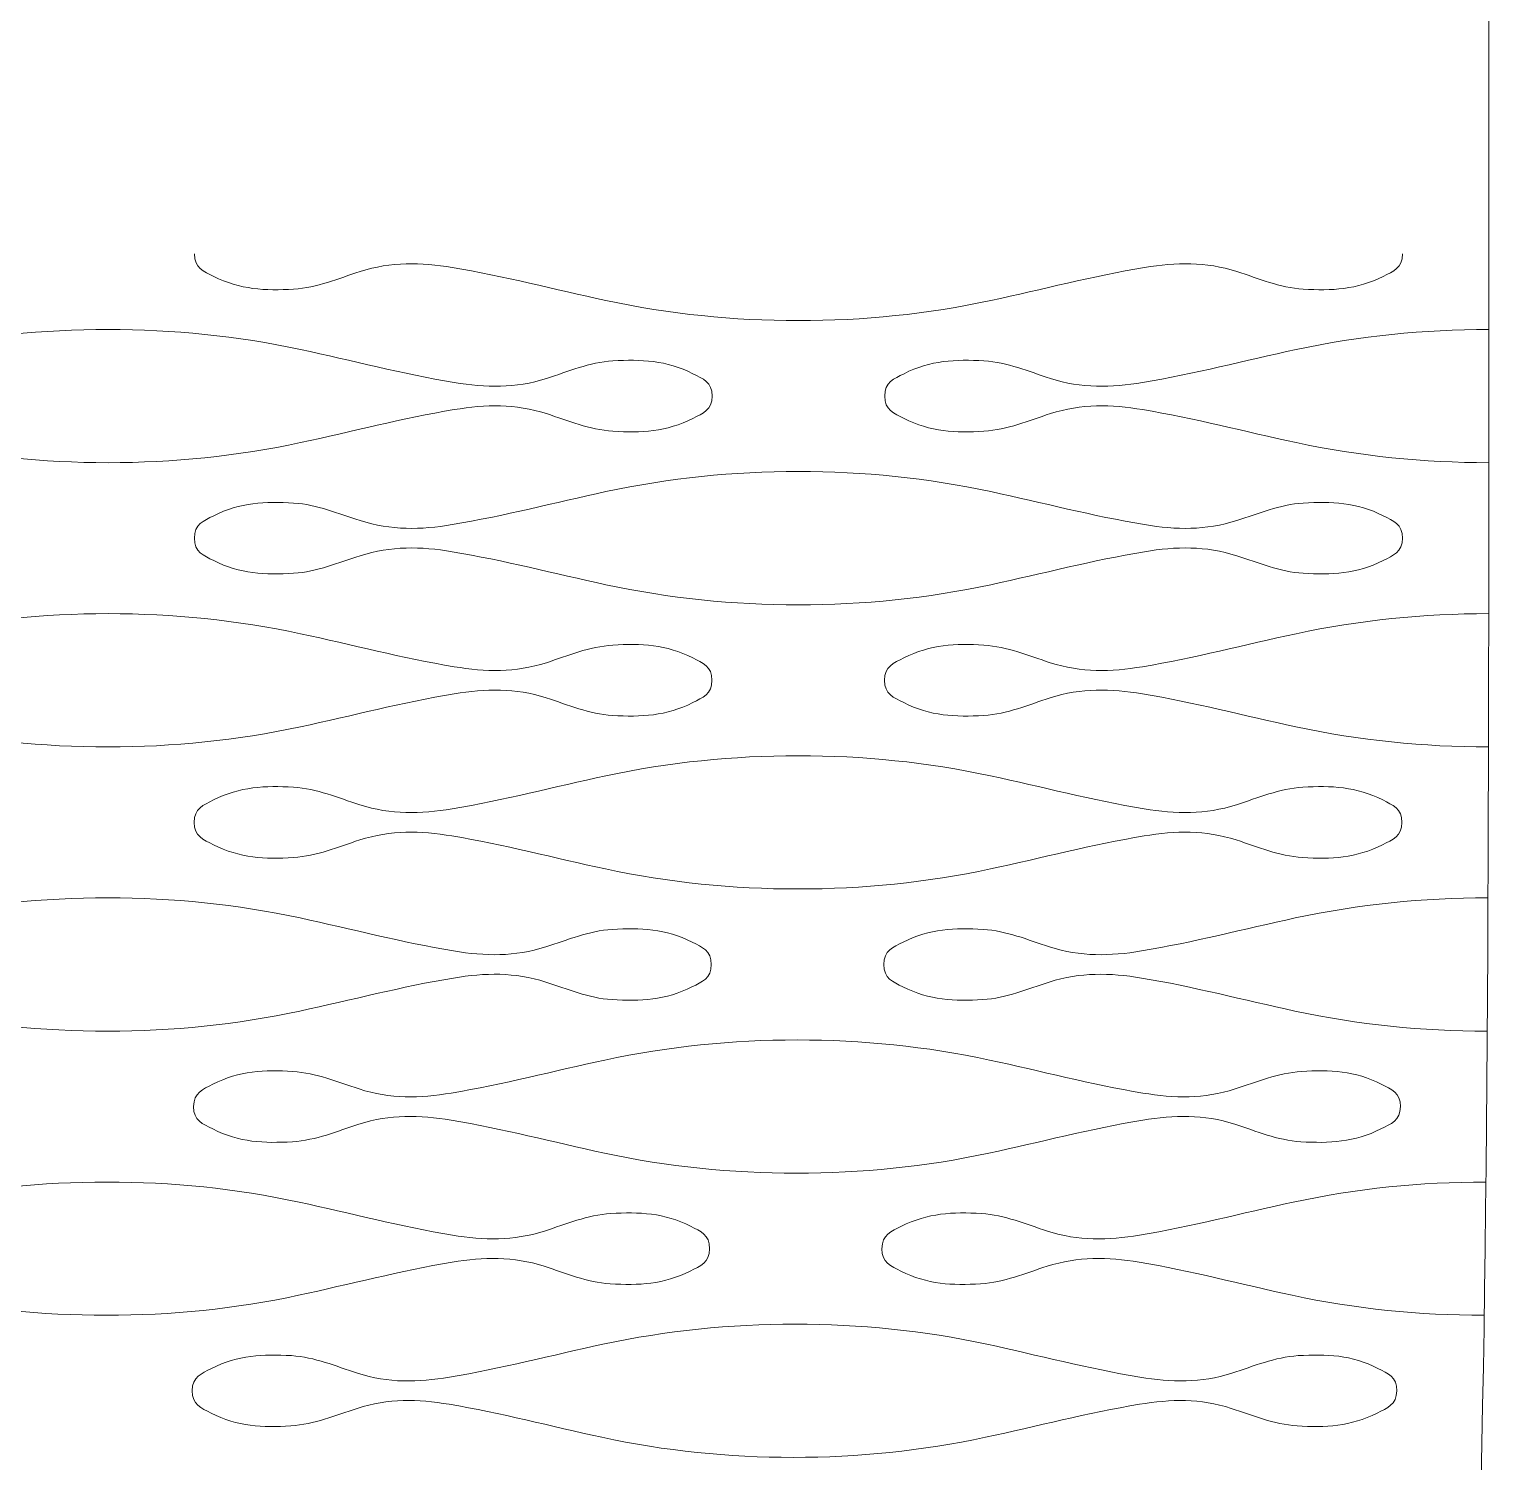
# Model space of a CAD drawing. Header units: centimetres. Extents: x -29.7 to 21.6, y -14.4 to 13.7.
# Drawn here: x -23.251 to -19.738, y -7.356 to -3.909 of the extents above; entities that cross this region are included whole.
import ezdxf

# ---------------------------------------------------------------- set-up
doc = ezdxf.new("R2010")
doc.units = ezdxf.units.CM
doc.header["$MEASUREMENT"] = 0
doc.layers.add('Layer 1', color=7, linetype='Continuous')

msp = doc.modelspace()

# ---------------------------------------------------------------- linework, layer by layer
at = {"layer": 'Layer 1', "color": 1, "lineweight": 9}
for points, knots in [([(-29.70796, -4.44965), (-29.70796, -4.44965), (-29.70796, -0.46166), (-29.70796, -0.46166), (-29.70796, -0.46166), (-29.70796, -0.46166), (-19.73801, -0.46166), (-19.73801, -0.46166), (-19.73801, -0.46166), (-19.73801, -0.46166), (-19.73801, -4.44965), (-19.73801, -4.44965)], [0, 0, 0, 0, 0.25, 0.25, 0.25, 0.25, 0.5, 0.5, 0.5, 0.5, 1, 1, 1, 1]), ([(-22.85365, -4.44965), (-22.85365, -4.48346), (-22.8314, -4.49124), (-22.80721, -4.5035), (-22.80721, -4.5035), (-22.74384, -4.53565), (-22.68268, -4.53841), (-22.61477, -4.53416), (-22.61477, -4.53416), (-22.55769, -4.5306), (-22.50755, -4.5088), (-22.45492, -4.49199), (-22.45492, -4.49199), (-22.37948, -4.46791), (-22.30909, -4.46965), (-22.2329, -4.48226), (-22.2329, -4.48226), (-22.10823, -4.50292), (-21.98635, -4.53523), (-21.86306, -4.56162), (-21.86306, -4.56162), (-21.70946, -4.59453), (-21.55662, -4.60993), (-21.39969, -4.60993)], [0, 0, 0, 0, 0.1428571, 0.1428571, 0.1428571, 0.1428571, 0.2857143, 0.2857143, 0.2857143, 0.2857143, 0.4285714, 0.4285714, 0.4285714, 0.4285714, 0.5714286, 0.5714286, 0.5714286, 0.5714286, 0.7142857, 0.7142857, 0.7142857, 0.7142857, 1, 1, 1, 1]), ([(-19.73801, -4.44965), (-19.73801, -7.29819), (-19.73801, -8.72246), (-19.9873, -10.14675), (-19.9873, -10.14675), (-20.23653, -11.57102), (-20.73504, -12.99531), (-22.72902, -14.41959)], [0, 0, 0, 0, 0.3333333, 0.3333333, 0.3333333, 0.3333333, 1, 1, 1, 1]), ([(-19.94573, -4.44965), (-19.94573, -4.48346), (-19.96799, -4.49124), (-19.99218, -4.5035), (-19.99218, -4.5035), (-20.05553, -4.53565), (-20.1167, -4.53841), (-20.18465, -4.53416), (-20.18465, -4.53416), (-20.24173, -4.5306), (-20.29187, -4.5088), (-20.34447, -4.49199), (-20.34447, -4.49199), (-20.41987, -4.46789), (-20.4903, -4.46965), (-20.56646, -4.48226), (-20.56646, -4.48226), (-20.69119, -4.50292), (-20.81306, -4.53523), (-20.93636, -4.56162), (-20.93636, -4.56162), (-21.08992, -4.59453), (-21.24276, -4.60993), (-21.39969, -4.60993)], [0, 0, 0, 0, 0.1428571, 0.1428571, 0.1428571, 0.1428571, 0.2857143, 0.2857143, 0.2857143, 0.2857143, 0.4285714, 0.4285714, 0.4285714, 0.4285714, 0.5714286, 0.5714286, 0.5714286, 0.5714286, 0.7142857, 0.7142857, 0.7142857, 0.7142857, 1, 1, 1, 1]), ([(-23.06134, -4.63131), (-23.21838, -4.63131), (-23.37122, -4.64671), (-23.52481, -4.67961), (-23.52481, -4.67961), (-23.64806, -4.706), (-23.76992, -4.73831), (-23.89458, -4.75896), (-23.89458, -4.75896), (-23.97077, -4.77159), (-24.04117, -4.77333), (-24.11657, -4.74924), (-24.11657, -4.74924), (-24.16917, -4.73243), (-24.21934, -4.71064), (-24.27639, -4.70707), (-24.27639, -4.70707), (-24.34436, -4.70283), (-24.4055, -4.70558), (-24.46886, -4.73772), (-24.46886, -4.73772), (-24.49308, -4.74999), (-24.51531, -4.75778), (-24.51531, -4.79157)], [0, 0, 0, 0, 0.1428571, 0.1428571, 0.1428571, 0.1428571, 0.2857143, 0.2857143, 0.2857143, 0.2857143, 0.4285714, 0.4285714, 0.4285714, 0.4285714, 0.5714286, 0.5714286, 0.5714286, 0.5714286, 0.7142857, 0.7142857, 0.7142857, 0.7142857, 1, 1, 1, 1]), ([(-23.06134, -4.63131), (-22.90438, -4.63131), (-22.75154, -4.64671), (-22.59791, -4.67961), (-22.59791, -4.67961), (-22.47465, -4.706), (-22.3528, -4.73831), (-22.22815, -4.75896), (-22.22815, -4.75896), (-22.15196, -4.77159), (-22.08159, -4.77333), (-22.00615, -4.74924), (-22.00615, -4.74924), (-21.95352, -4.73243), (-21.90338, -4.71064), (-21.8463, -4.70707), (-21.8463, -4.70707), (-21.77839, -4.70283), (-21.71725, -4.70558), (-21.65386, -4.73772), (-21.65386, -4.73772), (-21.62967, -4.74999), (-21.60745, -4.75778), (-21.60745, -4.79157)], [0, 0, 0, 0, 0.1428571, 0.1428571, 0.1428571, 0.1428571, 0.2857143, 0.2857143, 0.2857143, 0.2857143, 0.4285714, 0.4285714, 0.4285714, 0.4285714, 0.5714286, 0.5714286, 0.5714286, 0.5714286, 0.7142857, 0.7142857, 0.7142857, 0.7142857, 1, 1, 1, 1]), ([(-19.73807, -4.63131), (-19.89507, -4.63131), (-20.04792, -4.64671), (-20.20154, -4.67961), (-20.20154, -4.67961), (-20.32479, -4.706), (-20.44664, -4.73831), (-20.57131, -4.75896), (-20.57131, -4.75896), (-20.6475, -4.77159), (-20.71786, -4.77333), (-20.7933, -4.74924), (-20.7933, -4.74924), (-20.8459, -4.73243), (-20.89607, -4.71064), (-20.95311, -4.70707), (-20.95311, -4.70707), (-21.02106, -4.70283), (-21.08219, -4.70558), (-21.14555, -4.73772), (-21.14555, -4.73772), (-21.16978, -4.74999), (-21.19203, -4.75778), (-21.19203, -4.79157)], [0, 0, 0, 0, 0.1428571, 0.1428571, 0.1428571, 0.1428571, 0.2857143, 0.2857143, 0.2857143, 0.2857143, 0.4285714, 0.4285714, 0.4285714, 0.4285714, 0.5714286, 0.5714286, 0.5714286, 0.5714286, 0.7142857, 0.7142857, 0.7142857, 0.7142857, 1, 1, 1, 1]), ([(-24.51531, -4.79157), (-24.51531, -4.82538), (-24.49308, -4.83317), (-24.46886, -4.84545), (-24.46886, -4.84545), (-24.4055, -4.8776), (-24.34436, -4.88035), (-24.27642, -4.87609), (-24.27642, -4.87609), (-24.21937, -4.87253), (-24.1692, -4.85073), (-24.11657, -4.83392), (-24.11657, -4.83392), (-24.04117, -4.80985), (-23.97077, -4.81157), (-23.89454, -4.82418), (-23.89454, -4.82418), (-23.76988, -4.84486), (-23.64801, -4.87718), (-23.52471, -4.90357), (-23.52471, -4.90357), (-23.37115, -4.93645), (-23.21831, -4.95186), (-23.06138, -4.95186)], [0, 0, 0, 0, 0.1428571, 0.1428571, 0.1428571, 0.1428571, 0.2857143, 0.2857143, 0.2857143, 0.2857143, 0.4285714, 0.4285714, 0.4285714, 0.4285714, 0.5714286, 0.5714286, 0.5714286, 0.5714286, 0.7142857, 0.7142857, 0.7142857, 0.7142857, 1, 1, 1, 1]), ([(-21.60745, -4.79157), (-21.60745, -4.82538), (-21.62967, -4.83317), (-21.65386, -4.84545), (-21.65386, -4.84545), (-21.71725, -4.8776), (-21.77839, -4.88035), (-21.84634, -4.87609), (-21.84634, -4.87609), (-21.90338, -4.87253), (-21.95352, -4.85073), (-22.00615, -4.83392), (-22.00615, -4.83392), (-22.08159, -4.80985), (-22.15196, -4.81157), (-22.22817, -4.82418), (-22.22817, -4.82418), (-22.35287, -4.84486), (-22.47476, -4.87718), (-22.59801, -4.90357), (-22.59801, -4.90357), (-22.75163, -4.93645), (-22.90444, -4.95186), (-23.06138, -4.95186)], [0, 0, 0, 0, 0.1428571, 0.1428571, 0.1428571, 0.1428571, 0.2857143, 0.2857143, 0.2857143, 0.2857143, 0.4285714, 0.4285714, 0.4285714, 0.4285714, 0.5714286, 0.5714286, 0.5714286, 0.5714286, 0.7142857, 0.7142857, 0.7142857, 0.7142857, 1, 1, 1, 1]), ([(-21.19203, -4.79157), (-21.19203, -4.82538), (-21.16981, -4.83317), (-21.14562, -4.84545), (-21.14562, -4.84545), (-21.08226, -4.8776), (-21.02112, -4.88035), (-20.95314, -4.87609), (-20.95314, -4.87609), (-20.8961, -4.87253), (-20.84592, -4.85073), (-20.79333, -4.83392), (-20.79333, -4.83392), (-20.71789, -4.80985), (-20.6475, -4.81157), (-20.57131, -4.82418), (-20.57131, -4.82418), (-20.44664, -4.84486), (-20.32476, -4.87718), (-20.20147, -4.90357), (-20.20147, -4.90357), (-20.04788, -4.93645), (-19.89507, -4.95186), (-19.73814, -4.95186)], [0, 0, 0, 0, 0.1428571, 0.1428571, 0.1428571, 0.1428571, 0.2857143, 0.2857143, 0.2857143, 0.2857143, 0.4285714, 0.4285714, 0.4285714, 0.4285714, 0.5714286, 0.5714286, 0.5714286, 0.5714286, 0.7142857, 0.7142857, 0.7142857, 0.7142857, 1, 1, 1, 1]), ([(-22.85368, -5.13353), (-22.85368, -5.09972), (-22.83146, -5.09194), (-22.80727, -5.07967), (-22.80727, -5.07967), (-22.74388, -5.04751), (-22.68274, -5.04477), (-22.6148, -5.049), (-22.6148, -5.049), (-22.55776, -5.05258), (-22.50762, -5.07437), (-22.45495, -5.09117), (-22.45495, -5.09117), (-22.37955, -5.11526), (-22.30914, -5.11353), (-22.23299, -5.10091), (-22.23299, -5.10091), (-22.10829, -5.08026), (-21.98638, -5.04795), (-21.8631, -5.02152), (-21.8631, -5.02152), (-21.70953, -4.98865), (-21.55672, -4.97323), (-21.39976, -4.97323)], [0, 0, 0, 0, 0.1428571, 0.1428571, 0.1428571, 0.1428571, 0.2857143, 0.2857143, 0.2857143, 0.2857143, 0.4285714, 0.4285714, 0.4285714, 0.4285714, 0.5714286, 0.5714286, 0.5714286, 0.5714286, 0.7142857, 0.7142857, 0.7142857, 0.7142857, 1, 1, 1, 1]), ([(-19.94587, -5.13353), (-19.94587, -5.09972), (-19.96809, -5.09194), (-19.99227, -5.07967), (-19.99227, -5.07967), (-20.05563, -5.04751), (-20.1168, -5.04477), (-20.18475, -5.049), (-20.18475, -5.049), (-20.24179, -5.05258), (-20.29193, -5.07437), (-20.34459, -5.09117), (-20.34459, -5.09117), (-20.42003, -5.11526), (-20.4904, -5.11353), (-20.56656, -5.10091), (-20.56656, -5.10091), (-20.69126, -5.08026), (-20.81317, -5.04795), (-20.93646, -5.02152), (-20.93646, -5.02152), (-21.09002, -4.98865), (-21.24282, -4.97323), (-21.39976, -4.97323)], [0, 0, 0, 0, 0.1428571, 0.1428571, 0.1428571, 0.1428571, 0.2857143, 0.2857143, 0.2857143, 0.2857143, 0.4285714, 0.4285714, 0.4285714, 0.4285714, 0.5714286, 0.5714286, 0.5714286, 0.5714286, 0.7142857, 0.7142857, 0.7142857, 0.7142857, 1, 1, 1, 1]), ([(-22.85368, -5.13353), (-22.85372, -5.16732), (-22.83149, -5.17511), (-22.80727, -5.18738), (-22.80727, -5.18738), (-22.74395, -5.21955), (-22.68281, -5.22228), (-22.61486, -5.21805), (-22.61486, -5.21805), (-22.55779, -5.21447), (-22.50764, -5.19268), (-22.45501, -5.17587), (-22.45501, -5.17587), (-22.37958, -5.15178), (-22.30918, -5.15352), (-22.23299, -5.16614), (-22.23299, -5.16614), (-22.10836, -5.18679), (-21.98647, -5.21912), (-21.86322, -5.2455), (-21.86322, -5.2455), (-21.70969, -5.27841), (-21.55689, -5.29381), (-21.39995, -5.29381)], [0, 0, 0, 0, 0.1428571, 0.1428571, 0.1428571, 0.1428571, 0.2857143, 0.2857143, 0.2857143, 0.2857143, 0.4285714, 0.4285714, 0.4285714, 0.4285714, 0.5714286, 0.5714286, 0.5714286, 0.5714286, 0.7142857, 0.7142857, 0.7142857, 0.7142857, 1, 1, 1, 1]), ([(-19.94587, -5.13353), (-19.94593, -5.16732), (-19.96818, -5.17511), (-19.99237, -5.18738), (-19.99237, -5.18738), (-20.05576, -5.21952), (-20.11693, -5.22228), (-20.18488, -5.21805), (-20.18488, -5.21805), (-20.24192, -5.21447), (-20.29203, -5.19268), (-20.34466, -5.17587), (-20.34466, -5.17587), (-20.42007, -5.15176), (-20.49046, -5.15352), (-20.56665, -5.16614), (-20.56665, -5.16614), (-20.69132, -5.18679), (-20.81326, -5.21912), (-20.93658, -5.2455), (-20.93658, -5.2455), (-21.09022, -5.27839), (-21.24299, -5.29381), (-21.39995, -5.29381)], [0, 0, 0, 0, 0.1428571, 0.1428571, 0.1428571, 0.1428571, 0.2857143, 0.2857143, 0.2857143, 0.2857143, 0.4285714, 0.4285714, 0.4285714, 0.4285714, 0.5714286, 0.5714286, 0.5714286, 0.5714286, 0.7142857, 0.7142857, 0.7142857, 0.7142857, 1, 1, 1, 1]), ([(-23.06148, -5.31517), (-23.21847, -5.31517), (-23.37132, -5.33059), (-23.52491, -5.3635), (-23.52491, -5.3635), (-23.6482, -5.3899), (-23.77001, -5.4222), (-23.89471, -5.44283), (-23.89471, -5.44283), (-23.97087, -5.45547), (-24.04127, -5.45719), (-24.11664, -5.43313), (-24.11664, -5.43313), (-24.16923, -5.41631), (-24.21937, -5.39451), (-24.27642, -5.39094), (-24.27642, -5.39094), (-24.34436, -5.38669), (-24.40553, -5.38944), (-24.46889, -5.42159), (-24.46889, -5.42159), (-24.49308, -5.43387), (-24.51531, -5.44166), (-24.51531, -5.47547)], [0, 0, 0, 0, 0.1428571, 0.1428571, 0.1428571, 0.1428571, 0.2857143, 0.2857143, 0.2857143, 0.2857143, 0.4285714, 0.4285714, 0.4285714, 0.4285714, 0.5714286, 0.5714286, 0.5714286, 0.5714286, 0.7142857, 0.7142857, 0.7142857, 0.7142857, 1, 1, 1, 1]), ([(-23.06148, -5.31517), (-22.90454, -5.31517), (-22.7517, -5.33059), (-22.5981, -5.3635), (-22.5981, -5.3635), (-22.47489, -5.3899), (-22.35307, -5.4222), (-22.22847, -5.44283), (-22.22847, -5.44283), (-22.15228, -5.45547), (-22.08188, -5.45719), (-22.00647, -5.43313), (-22.00647, -5.43313), (-21.95385, -5.41631), (-21.90371, -5.39451), (-21.84664, -5.39094), (-21.84664, -5.39094), (-21.77872, -5.38671), (-21.71759, -5.38944), (-21.65422, -5.42159), (-21.65422, -5.42159), (-21.63004, -5.43387), (-21.60781, -5.44166), (-21.60787, -5.47547)], [0, 0, 0, 0, 0.1428571, 0.1428571, 0.1428571, 0.1428571, 0.2857143, 0.2857143, 0.2857143, 0.2857143, 0.4285714, 0.4285714, 0.4285714, 0.4285714, 0.5714286, 0.5714286, 0.5714286, 0.5714286, 0.7142857, 0.7142857, 0.7142857, 0.7142857, 1, 1, 1, 1]), ([(-19.73846, -5.31517), (-19.8955, -5.31517), (-20.04833, -5.33059), (-20.20196, -5.3635), (-20.20196, -5.3635), (-20.32525, -5.3899), (-20.44716, -5.4222), (-20.57183, -5.44283), (-20.57183, -5.44283), (-20.64795, -5.45547), (-20.71835, -5.45722), (-20.79376, -5.43313), (-20.79376, -5.43313), (-20.84635, -5.41631), (-20.89649, -5.39451), (-20.9535, -5.39094), (-20.9535, -5.39094), (-21.02145, -5.38669), (-21.08262, -5.38947), (-21.14601, -5.42159), (-21.14601, -5.42159), (-21.17024, -5.43387), (-21.19246, -5.44165), (-21.19248, -5.47547)], [0, 0, 0, 0, 0.1428571, 0.1428571, 0.1428571, 0.1428571, 0.2857143, 0.2857143, 0.2857143, 0.2857143, 0.4285714, 0.4285714, 0.4285714, 0.4285714, 0.5714286, 0.5714286, 0.5714286, 0.5714286, 0.7142857, 0.7142857, 0.7142857, 0.7142857, 1, 1, 1, 1]), ([(-24.51531, -5.47547), (-24.51531, -5.50926), (-24.49312, -5.51705), (-24.46893, -5.52932), (-24.46893, -5.52932), (-24.40553, -5.56148), (-24.34439, -5.56422), (-24.27649, -5.55997), (-24.27649, -5.55997), (-24.21941, -5.55642), (-24.16927, -5.53462), (-24.11664, -5.5178), (-24.11664, -5.5178), (-24.04127, -5.49372), (-23.97087, -5.49544), (-23.89471, -5.50808), (-23.89471, -5.50808), (-23.77001, -5.52873), (-23.64817, -5.56105), (-23.52491, -5.58744), (-23.52491, -5.58744), (-23.37135, -5.62034), (-23.21861, -5.63574), (-23.06167, -5.63574)], [0, 0, 0, 0, 0.1428571, 0.1428571, 0.1428571, 0.1428571, 0.2857143, 0.2857143, 0.2857143, 0.2857143, 0.4285714, 0.4285714, 0.4285714, 0.4285714, 0.5714286, 0.5714286, 0.5714286, 0.5714286, 0.7142857, 0.7142857, 0.7142857, 0.7142857, 1, 1, 1, 1]), ([(-21.60787, -5.47547), (-21.60787, -5.50926), (-21.6301, -5.51705), (-21.65429, -5.52932), (-21.65429, -5.52932), (-21.71771, -5.56146), (-21.77885, -5.56422), (-21.8468, -5.55997), (-21.8468, -5.55997), (-21.90384, -5.55642), (-21.95395, -5.53462), (-22.00658, -5.5178), (-22.00658, -5.5178), (-22.08198, -5.49372), (-22.15234, -5.49544), (-22.22853, -5.50808), (-22.22853, -5.50808), (-22.3532, -5.52873), (-22.47512, -5.56105), (-22.5984, -5.58744), (-22.5984, -5.58744), (-22.75197, -5.62034), (-22.90473, -5.63574), (-23.06167, -5.63574)], [0, 0, 0, 0, 0.1428571, 0.1428571, 0.1428571, 0.1428571, 0.2857143, 0.2857143, 0.2857143, 0.2857143, 0.4285714, 0.4285714, 0.4285714, 0.4285714, 0.5714286, 0.5714286, 0.5714286, 0.5714286, 0.7142857, 0.7142857, 0.7142857, 0.7142857, 1, 1, 1, 1]), ([(-21.19248, -5.47547), (-21.19255, -5.50926), (-21.17033, -5.51703), (-21.14614, -5.52932), (-21.14614, -5.52932), (-21.08279, -5.5615), (-21.02167, -5.56422), (-20.95377, -5.55997), (-20.95377, -5.55997), (-20.89665, -5.55642), (-20.84651, -5.53462), (-20.79389, -5.5178), (-20.79389, -5.5178), (-20.71848, -5.49373), (-20.64809, -5.49544), (-20.57189, -5.50808), (-20.57189, -5.50808), (-20.4473, -5.52873), (-20.32545, -5.56105), (-20.20222, -5.58744), (-20.20222, -5.58744), (-20.04867, -5.62034), (-19.89593, -5.63574), (-19.73905, -5.63574)], [0, 0, 0, 0, 0.1428571, 0.1428571, 0.1428571, 0.1428571, 0.2857143, 0.2857143, 0.2857143, 0.2857143, 0.4285714, 0.4285714, 0.4285714, 0.4285714, 0.5714286, 0.5714286, 0.5714286, 0.5714286, 0.7142857, 0.7142857, 0.7142857, 0.7142857, 1, 1, 1, 1]), ([(-22.85411, -5.8174), (-22.85411, -5.78361), (-22.83189, -5.7758), (-22.8077, -5.76355), (-22.8077, -5.76355), (-22.74434, -5.73139), (-22.68317, -5.72864), (-22.61526, -5.73289), (-22.61526, -5.73289), (-22.55821, -5.73644), (-22.50807, -5.75825), (-22.45548, -5.77506), (-22.45548, -5.77506), (-22.38007, -5.79913), (-22.3097, -5.79741), (-22.23355, -5.78479), (-22.23355, -5.78479), (-22.10885, -5.76411), (-21.98697, -5.73181), (-21.86365, -5.70539), (-21.86365, -5.70539), (-21.71008, -5.67254), (-21.55731, -5.65711), (-21.40038, -5.65711)], [0, 0, 0, 0, 0.1428571, 0.1428571, 0.1428571, 0.1428571, 0.2857143, 0.2857143, 0.2857143, 0.2857143, 0.4285714, 0.4285714, 0.4285714, 0.4285714, 0.5714286, 0.5714286, 0.5714286, 0.5714286, 0.7142857, 0.7142857, 0.7142857, 0.7142857, 1, 1, 1, 1]), ([(-19.94701, -5.8174), (-19.94695, -5.78362), (-19.96913, -5.77582), (-19.99332, -5.76355), (-19.99332, -5.76355), (-20.05665, -5.73137), (-20.11775, -5.72864), (-20.18569, -5.73289), (-20.18569, -5.73289), (-20.24274, -5.73644), (-20.29292, -5.75825), (-20.34558, -5.77506), (-20.34558, -5.77506), (-20.42095, -5.79913), (-20.49135, -5.79741), (-20.56751, -5.78479), (-20.56751, -5.78479), (-20.69214, -5.76414), (-20.81396, -5.73181), (-20.93721, -5.70539), (-20.93721, -5.70539), (-21.0907, -5.67251), (-21.24348, -5.65711), (-21.40038, -5.65711)], [0, 0, 0, 0, 0.1428571, 0.1428571, 0.1428571, 0.1428571, 0.2857143, 0.2857143, 0.2857143, 0.2857143, 0.4285714, 0.4285714, 0.4285714, 0.4285714, 0.5714286, 0.5714286, 0.5714286, 0.5714286, 0.7142857, 0.7142857, 0.7142857, 0.7142857, 1, 1, 1, 1]), ([(-22.85411, -5.8174), (-22.8542, -5.85119), (-22.83205, -5.85898), (-22.80783, -5.87126), (-22.80783, -5.87126), (-22.7445, -5.90344), (-22.68339, -5.90616), (-22.61552, -5.9019), (-22.61552, -5.9019), (-22.5584, -5.89835), (-22.50827, -5.87654), (-22.45564, -5.85975), (-22.45564, -5.85975), (-22.38023, -5.83568), (-22.30984, -5.83738), (-22.23365, -5.85002), (-22.23365, -5.85002), (-22.10908, -5.87067), (-21.98733, -5.90299), (-21.86414, -5.9294), (-21.86414, -5.9294), (-21.71068, -5.9623), (-21.558, -5.97768), (-21.40113, -5.97768)], [0, 0, 0, 0, 0.1428571, 0.1428571, 0.1428571, 0.1428571, 0.2857143, 0.2857143, 0.2857143, 0.2857143, 0.4285714, 0.4285714, 0.4285714, 0.4285714, 0.5714286, 0.5714286, 0.5714286, 0.5714286, 0.7142857, 0.7142857, 0.7142857, 0.7142857, 1, 1, 1, 1]), ([(-19.94701, -5.8174), (-19.94718, -5.85122), (-19.96946, -5.85899), (-19.99368, -5.87126), (-19.99368, -5.87126), (-20.05707, -5.90334), (-20.11828, -5.90617), (-20.18625, -5.9019), (-20.18625, -5.9019), (-20.24324, -5.89835), (-20.29328, -5.87654), (-20.34581, -5.85975), (-20.34581, -5.85975), (-20.42121, -5.83564), (-20.49157, -5.83741), (-20.56774, -5.85002), (-20.56774, -5.85002), (-20.69246, -5.87068), (-20.81444, -5.90299), (-20.93783, -5.9294), (-20.93783, -5.9294), (-21.09139, -5.96226), (-21.2442, -5.97768), (-21.40113, -5.97768)], [0, 0, 0, 0, 0.1428571, 0.1428571, 0.1428571, 0.1428571, 0.2857143, 0.2857143, 0.2857143, 0.2857143, 0.4285714, 0.4285714, 0.4285714, 0.4285714, 0.5714286, 0.5714286, 0.5714286, 0.5714286, 0.7142857, 0.7142857, 0.7142857, 0.7142857, 1, 1, 1, 1]), ([(-23.06209, -5.99906), (-23.21906, -5.99906), (-23.37187, -6.01447), (-23.52544, -6.04738), (-23.52544, -6.04738), (-23.64866, -6.07378), (-23.77047, -6.10606), (-23.89507, -6.12671), (-23.89507, -6.12671), (-23.97122, -6.13934), (-24.04156, -6.14108), (-24.11693, -6.11699), (-24.11693, -6.11699), (-24.1695, -6.10019), (-24.2196, -6.07837), (-24.27662, -6.07482), (-24.27662, -6.07482), (-24.34453, -6.07056), (-24.40567, -6.07331), (-24.46902, -6.10547), (-24.46902, -6.10547), (-24.49321, -6.11774), (-24.5154, -6.12555), (-24.51544, -6.15934)], [0, 0, 0, 0, 0.1428571, 0.1428571, 0.1428571, 0.1428571, 0.2857143, 0.2857143, 0.2857143, 0.2857143, 0.4285714, 0.4285714, 0.4285714, 0.4285714, 0.5714286, 0.5714286, 0.5714286, 0.5714286, 0.7142857, 0.7142857, 0.7142857, 0.7142857, 1, 1, 1, 1]), ([(-23.06209, -5.99906), (-22.90523, -5.99906), (-22.75249, -6.01446), (-22.59899, -6.04738), (-22.59899, -6.04738), (-22.47587, -6.07378), (-22.35415, -6.10606), (-22.22968, -6.12671), (-22.22968, -6.12671), (-22.15346, -6.13936), (-22.08316, -6.14105), (-22.00775, -6.11699), (-22.00775, -6.11699), (-21.95512, -6.10019), (-21.90496, -6.07839), (-21.84788, -6.07482), (-21.84788, -6.07482), (-21.78003, -6.07058), (-21.71893, -6.07328), (-21.65563, -6.10547), (-21.65563, -6.10547), (-21.63147, -6.11776), (-21.60929, -6.12557), (-21.60941, -6.15934)], [0, 0, 0, 0, 0.1428571, 0.1428571, 0.1428571, 0.1428571, 0.2857143, 0.2857143, 0.2857143, 0.2857143, 0.4285714, 0.4285714, 0.4285714, 0.4285714, 0.5714286, 0.5714286, 0.5714286, 0.5714286, 0.7142857, 0.7142857, 0.7142857, 0.7142857, 1, 1, 1, 1]), ([(-19.74036, -5.99906), (-19.89736, -5.99906), (-20.05023, -6.01449), (-20.20383, -6.04738), (-20.20383, -6.04738), (-20.32719, -6.07378), (-20.4491, -6.10606), (-20.57379, -6.12671), (-20.57379, -6.12671), (-20.64992, -6.13934), (-20.72022, -6.14111), (-20.79559, -6.11699), (-20.79559, -6.11699), (-20.84812, -6.10019), (-20.89819, -6.07837), (-20.95517, -6.07482), (-20.95517, -6.07482), (-21.02309, -6.07056), (-21.08425, -6.07337), (-21.14765, -6.10547), (-21.14765, -6.10547), (-21.17187, -6.11772), (-21.19416, -6.1255), (-21.19425, -6.15934)], [0, 0, 0, 0, 0.1428571, 0.1428571, 0.1428571, 0.1428571, 0.2857143, 0.2857143, 0.2857143, 0.2857143, 0.4285714, 0.4285714, 0.4285714, 0.4285714, 0.5714286, 0.5714286, 0.5714286, 0.5714286, 0.7142857, 0.7142857, 0.7142857, 0.7142857, 1, 1, 1, 1]), ([(-24.51544, -6.15934), (-24.51544, -6.19311), (-24.49321, -6.2009), (-24.46906, -6.2132), (-24.46906, -6.2132), (-24.40572, -6.24536), (-24.34462, -6.2481), (-24.27671, -6.24384), (-24.27671, -6.24384), (-24.21967, -6.24028), (-24.16959, -6.21848), (-24.117, -6.20167), (-24.117, -6.20167), (-24.04163, -6.1776), (-23.97126, -6.17934), (-23.8951, -6.19194), (-23.8951, -6.19194), (-23.77057, -6.21259), (-23.64878, -6.24493), (-23.52563, -6.27132), (-23.52563, -6.27132), (-23.3722, -6.30422), (-23.21952, -6.31961), (-23.06272, -6.31961)], [0, 0, 0, 0, 0.1428571, 0.1428571, 0.1428571, 0.1428571, 0.2857143, 0.2857143, 0.2857143, 0.2857143, 0.4285714, 0.4285714, 0.4285714, 0.4285714, 0.5714286, 0.5714286, 0.5714286, 0.5714286, 0.7142857, 0.7142857, 0.7142857, 0.7142857, 1, 1, 1, 1]), ([(-21.60941, -6.15934), (-21.60952, -6.19313), (-21.63176, -6.20094), (-21.65599, -6.2132), (-21.65599, -6.2132), (-21.71935, -6.24531), (-21.78049, -6.2481), (-21.84843, -6.24384), (-21.84843, -6.24384), (-21.90541, -6.24028), (-21.95545, -6.21848), (-22.00801, -6.20167), (-22.00801, -6.20167), (-22.08336, -6.17757), (-22.15372, -6.17934), (-22.22985, -6.19194), (-22.22985, -6.19194), (-22.35451, -6.21261), (-22.47636, -6.24493), (-22.59964, -6.27132), (-22.59964, -6.27132), (-22.75314, -6.3042), (-22.90586, -6.31961), (-23.06272, -6.31961)], [0, 0, 0, 0, 0.1428571, 0.1428571, 0.1428571, 0.1428571, 0.2857143, 0.2857143, 0.2857143, 0.2857143, 0.4285714, 0.4285714, 0.4285714, 0.4285714, 0.5714286, 0.5714286, 0.5714286, 0.5714286, 0.7142857, 0.7142857, 0.7142857, 0.7142857, 1, 1, 1, 1]), ([(-21.19425, -6.15934), (-21.19438, -6.19309), (-21.17226, -6.2009), (-21.14807, -6.2132), (-21.14807, -6.2132), (-21.08481, -6.24538), (-21.02375, -6.2481), (-20.9559, -6.24384), (-20.9559, -6.24384), (-20.89882, -6.24028), (-20.84864, -6.21848), (-20.79598, -6.20167), (-20.79598, -6.20167), (-20.72061, -6.17764), (-20.65024, -6.17932), (-20.57408, -6.19194), (-20.57408, -6.19194), (-20.44962, -6.21259), (-20.32794, -6.24493), (-20.20487, -6.27132), (-20.20487, -6.27132), (-20.05152, -6.30424), (-19.8989, -6.31961), (-19.74216, -6.31961)], [0, 0, 0, 0, 0.1428571, 0.1428571, 0.1428571, 0.1428571, 0.2857143, 0.2857143, 0.2857143, 0.2857143, 0.4285714, 0.4285714, 0.4285714, 0.4285714, 0.5714286, 0.5714286, 0.5714286, 0.5714286, 0.7142857, 0.7142857, 0.7142857, 0.7142857, 1, 1, 1, 1]), ([(-22.85558, -6.50128), (-22.85549, -6.46748), (-22.8333, -6.45968), (-22.80911, -6.4474), (-22.80911, -6.4474), (-22.74574, -6.41529), (-22.68461, -6.41251), (-22.6167, -6.41675), (-22.6167, -6.41675), (-22.55971, -6.42032), (-22.50968, -6.44213), (-22.45715, -6.45892), (-22.45715, -6.45892), (-22.38181, -6.48305), (-22.31147, -6.48126), (-22.23538, -6.46866), (-22.23538, -6.46866), (-22.11072, -6.44799), (-21.9889, -6.41567), (-21.86562, -6.38929), (-21.86562, -6.38929), (-21.71212, -6.3564), (-21.55941, -6.34098), (-21.40251, -6.34098)], [0, 0, 0, 0, 0.1428571, 0.1428571, 0.1428571, 0.1428571, 0.2857143, 0.2857143, 0.2857143, 0.2857143, 0.4285714, 0.4285714, 0.4285714, 0.4285714, 0.5714286, 0.5714286, 0.5714286, 0.5714286, 0.7142857, 0.7142857, 0.7142857, 0.7142857, 1, 1, 1, 1]), ([(-19.95065, -6.50128), (-19.95047, -6.46753), (-19.97264, -6.45968), (-19.99676, -6.4474), (-19.99676, -6.4474), (-20.05999, -6.41522), (-20.12103, -6.41253), (-20.18888, -6.41675), (-20.18888, -6.41675), (-20.24598, -6.42032), (-20.29612, -6.44213), (-20.34878, -6.45892), (-20.34878, -6.45892), (-20.42412, -6.48299), (-20.49445, -6.48129), (-20.57059, -6.46866), (-20.57059, -6.46866), (-20.69508, -6.44799), (-20.8167, -6.41567), (-20.93976, -6.38929), (-20.93976, -6.38929), (-21.09315, -6.35638), (-21.24574, -6.34098), (-21.40251, -6.34098)], [0, 0, 0, 0, 0.1428571, 0.1428571, 0.1428571, 0.1428571, 0.2857143, 0.2857143, 0.2857143, 0.2857143, 0.4285714, 0.4285714, 0.4285714, 0.4285714, 0.5714286, 0.5714286, 0.5714286, 0.5714286, 0.7142857, 0.7142857, 0.7142857, 0.7142857, 1, 1, 1, 1]), ([(-22.85558, -6.50128), (-22.85572, -6.535), (-22.83359, -6.54286), (-22.80947, -6.55513), (-22.80947, -6.55513), (-22.74624, -6.58732), (-22.6852, -6.59002), (-22.61739, -6.58579), (-22.61739, -6.58579), (-22.5603, -6.58221), (-22.51016, -6.56041), (-22.4575, -6.54361), (-22.4575, -6.54361), (-22.38217, -6.51957), (-22.31183, -6.52125), (-22.23568, -6.53389), (-22.23568, -6.53389), (-22.11133, -6.55452), (-21.98978, -6.58684), (-21.86682, -6.61323), (-21.86682, -6.61323), (-21.71363, -6.64614), (-21.56114, -6.66153), (-21.40453, -6.66153)], [0, 0, 0, 0, 0.1428571, 0.1428571, 0.1428571, 0.1428571, 0.2857143, 0.2857143, 0.2857143, 0.2857143, 0.4285714, 0.4285714, 0.4285714, 0.4285714, 0.5714286, 0.5714286, 0.5714286, 0.5714286, 0.7142857, 0.7142857, 0.7142857, 0.7142857, 1, 1, 1, 1]), ([(-19.95065, -6.50128), (-19.9511, -6.53513), (-19.97342, -6.54286), (-19.99771, -6.55513), (-19.99771, -6.55513), (-20.06113, -6.58714), (-20.12234, -6.59004), (-20.19031, -6.58579), (-20.19031, -6.58579), (-20.2472, -6.58223), (-20.29707, -6.56043), (-20.34947, -6.54361), (-20.34947, -6.54361), (-20.42478, -6.51945), (-20.49505, -6.5213), (-20.57111, -6.53389), (-20.57111, -6.53389), (-20.6959, -6.55453), (-20.81795, -6.58684), (-20.94136, -6.61323), (-20.94136, -6.61323), (-21.09489, -6.64609), (-21.24763, -6.66153), (-21.40453, -6.66153)], [0, 0, 0, 0, 0.1428571, 0.1428571, 0.1428571, 0.1428571, 0.2857143, 0.2857143, 0.2857143, 0.2857143, 0.4285714, 0.4285714, 0.4285714, 0.4285714, 0.5714286, 0.5714286, 0.5714286, 0.5714286, 0.7142857, 0.7142857, 0.7142857, 0.7142857, 1, 1, 1, 1]), ([(-23.06387, -6.68292), (-23.22067, -6.68292), (-23.37335, -6.69832), (-23.52678, -6.73122), (-23.52678, -6.73122), (-23.64987, -6.75761), (-23.77158, -6.78991), (-23.89612, -6.81058), (-23.89612, -6.81058), (-23.97217, -6.82318), (-24.04238, -6.82494), (-24.11768, -6.80083), (-24.11768, -6.80083), (-24.17018, -6.78403), (-24.22023, -6.76223), (-24.27714, -6.75868), (-24.27714, -6.75868), (-24.34502, -6.75441), (-24.40606, -6.7572), (-24.46932, -6.78933), (-24.46932, -6.78933), (-24.4935, -6.80159), (-24.5157, -6.80941), (-24.5157, -6.84317)], [0, 0, 0, 0, 0.1428571, 0.1428571, 0.1428571, 0.1428571, 0.2857143, 0.2857143, 0.2857143, 0.2857143, 0.4285714, 0.4285714, 0.4285714, 0.4285714, 0.5714286, 0.5714286, 0.5714286, 0.5714286, 0.7142857, 0.7142857, 0.7142857, 0.7142857, 1, 1, 1, 1]), ([(-23.06387, -6.68292), (-22.90716, -6.68292), (-22.75464, -6.69831), (-22.60138, -6.73122), (-22.60138, -6.73122), (-22.47845, -6.75761), (-22.35703, -6.78991), (-22.23272, -6.81058), (-22.23272, -6.81058), (-22.15664, -6.8232), (-22.08637, -6.82487), (-22.01109, -6.80083), (-22.01109, -6.80083), (-21.95843, -6.78404), (-21.90833, -6.76225), (-21.85124, -6.75868), (-21.85124, -6.75868), (-21.78347, -6.75443), (-21.72249, -6.75708), (-21.65932, -6.78933), (-21.65932, -6.78933), (-21.63524, -6.80161), (-21.61314, -6.80947), (-21.61344, -6.84317)], [0, 0, 0, 0, 0.1428571, 0.1428571, 0.1428571, 0.1428571, 0.2857143, 0.2857143, 0.2857143, 0.2857143, 0.4285714, 0.4285714, 0.4285714, 0.4285714, 0.5714286, 0.5714286, 0.5714286, 0.5714286, 0.7142857, 0.7142857, 0.7142857, 0.7142857, 1, 1, 1, 1]), ([(-19.74557, -6.68292), (-19.9025, -6.68292), (-20.05534, -6.69836), (-20.2089, -6.73122), (-20.2089, -6.73122), (-20.33222, -6.75761), (-20.4542, -6.78991), (-20.57893, -6.81058), (-20.57893, -6.81058), (-20.65493, -6.82315), (-20.72512, -6.82499), (-20.8004, -6.80083), (-20.8004, -6.80083), (-20.8528, -6.78403), (-20.90268, -6.76223), (-20.95953, -6.75868), (-20.95953, -6.75868), (-21.02747, -6.75441), (-21.08857, -6.75729), (-21.15197, -6.78933), (-21.15197, -6.78933), (-21.17622, -6.80159), (-21.19851, -6.80936), (-21.19884, -6.84317)], [0, 0, 0, 0, 0.1428571, 0.1428571, 0.1428571, 0.1428571, 0.2857143, 0.2857143, 0.2857143, 0.2857143, 0.4285714, 0.4285714, 0.4285714, 0.4285714, 0.5714286, 0.5714286, 0.5714286, 0.5714286, 0.7142857, 0.7142857, 0.7142857, 0.7142857, 1, 1, 1, 1]), ([(-24.5157, -6.84317), (-24.51573, -6.87691), (-24.49357, -6.88475), (-24.46938, -6.89704), (-24.46938, -6.89704), (-24.40615, -6.92919), (-24.34515, -6.93193), (-24.27737, -6.92767), (-24.27737, -6.92767), (-24.22039, -6.92411), (-24.17034, -6.90233), (-24.11782, -6.8855), (-24.11782, -6.8855), (-24.04254, -6.86145), (-23.97231, -6.86317), (-23.89621, -6.87579), (-23.89621, -6.87579), (-23.77188, -6.89644), (-23.65032, -6.92876), (-23.52736, -6.95517), (-23.52736, -6.95517), (-23.3742, -6.98806), (-23.22182, -7.00344), (-23.06528, -7.00344)], [0, 0, 0, 0, 0.1428571, 0.1428571, 0.1428571, 0.1428571, 0.2857143, 0.2857143, 0.2857143, 0.2857143, 0.4285714, 0.4285714, 0.4285714, 0.4285714, 0.5714286, 0.5714286, 0.5714286, 0.5714286, 0.7142857, 0.7142857, 0.7142857, 0.7142857, 1, 1, 1, 1]), ([(-21.61344, -6.84317), (-21.6137, -6.87698), (-21.63595, -6.88476), (-21.66021, -6.89704), (-21.66021, -6.89704), (-21.72351, -6.92906), (-21.78458, -6.93194), (-21.85253, -6.92767), (-21.85253, -6.92767), (-21.90937, -6.92412), (-21.95929, -6.90233), (-22.01168, -6.8855), (-22.01168, -6.8855), (-22.08696, -6.86138), (-22.15716, -6.8632), (-22.23318, -6.87579), (-22.23318, -6.87579), (-22.35774, -6.89646), (-22.47956, -6.92876), (-22.60276, -6.95517), (-22.60276, -6.95517), (-22.75605, -6.98803), (-22.9086, -7.00344), (-23.06528, -7.00344)], [0, 0, 0, 0, 0.1428571, 0.1428571, 0.1428571, 0.1428571, 0.2857143, 0.2857143, 0.2857143, 0.2857143, 0.4285714, 0.4285714, 0.4285714, 0.4285714, 0.5714286, 0.5714286, 0.5714286, 0.5714286, 0.7142857, 0.7142857, 0.7142857, 0.7142857, 1, 1, 1, 1]), ([(-21.19884, -6.84317), (-21.19913, -6.87687), (-21.17708, -6.88473), (-21.15298, -6.89704), (-21.15298, -6.89704), (-21.08986, -6.92928), (-21.02894, -6.93191), (-20.96123, -6.92767), (-20.96123, -6.92767), (-20.90415, -6.92411), (-20.85398, -6.90231), (-20.80128, -6.8855), (-20.80128, -6.8855), (-20.72602, -6.8615), (-20.65571, -6.86315), (-20.57962, -6.87579), (-20.57962, -6.87579), (-20.45554, -6.89644), (-20.33419, -6.92876), (-20.21146, -6.95517), (-20.21146, -6.95517), (-20.05848, -6.98807), (-19.90619, -7.00344), (-19.74979, -7.00344)], [0, 0, 0, 0, 0.1428571, 0.1428571, 0.1428571, 0.1428571, 0.2857143, 0.2857143, 0.2857143, 0.2857143, 0.4285714, 0.4285714, 0.4285714, 0.4285714, 0.5714286, 0.5714286, 0.5714286, 0.5714286, 0.7142857, 0.7142857, 0.7142857, 0.7142857, 1, 1, 1, 1]), ([(-22.85895, -7.18509), (-22.85878, -7.15131), (-22.8366, -7.14351), (-22.81241, -7.13123), (-22.81241, -7.13123), (-22.74912, -7.09916), (-22.68812, -7.09634), (-22.62027, -7.10058), (-22.62027, -7.10058), (-22.56342, -7.10415), (-22.51351, -7.12594), (-22.4611, -7.14275), (-22.4611, -7.14275), (-22.38593, -7.16686), (-22.31573, -7.16509), (-22.23976, -7.15248), (-22.23976, -7.15248), (-22.11523, -7.13182), (-21.99349, -7.0995), (-21.87033, -7.07312), (-21.87033, -7.07312), (-21.717, -7.04024), (-21.56442, -7.02481), (-21.40771, -7.02481)], [0, 0, 0, 0, 0.1428571, 0.1428571, 0.1428571, 0.1428571, 0.2857143, 0.2857143, 0.2857143, 0.2857143, 0.4285714, 0.4285714, 0.4285714, 0.4285714, 0.5714286, 0.5714286, 0.5714286, 0.5714286, 0.7142857, 0.7142857, 0.7142857, 0.7142857, 1, 1, 1, 1]), ([(-19.95932, -7.18509), (-19.95889, -7.15144), (-19.98088, -7.14355), (-20.00494, -7.13123), (-20.00494, -7.13123), (-20.06801, -7.09894), (-20.12885, -7.09634), (-20.1965, -7.10058), (-20.1965, -7.10058), (-20.25358, -7.10416), (-20.30375, -7.12594), (-20.35641, -7.14275), (-20.35641, -7.14275), (-20.43165, -7.16674), (-20.50189, -7.16512), (-20.57791, -7.15248), (-20.57791, -7.15248), (-20.70202, -7.13184), (-20.82328, -7.0995), (-20.94601, -7.07312), (-20.94601, -7.07312), (-21.09905, -7.04017), (-21.2513, -7.02481), (-21.40771, -7.02481)], [0, 0, 0, 0, 0.1428571, 0.1428571, 0.1428571, 0.1428571, 0.2857143, 0.2857143, 0.2857143, 0.2857143, 0.4285714, 0.4285714, 0.4285714, 0.4285714, 0.5714286, 0.5714286, 0.5714286, 0.5714286, 0.7142857, 0.7142857, 0.7142857, 0.7142857, 1, 1, 1, 1]), ([(-22.85895, -7.18509), (-22.85932, -7.21872), (-22.83729, -7.22663), (-22.8132, -7.23894), (-22.8132, -7.23894), (-22.75016, -7.27117), (-22.68935, -7.27381), (-22.6217, -7.26957), (-22.6217, -7.26957), (-22.56463, -7.26601), (-22.51452, -7.2442), (-22.46186, -7.22742), (-22.46186, -7.22742), (-22.38664, -7.20343), (-22.31645, -7.20504), (-22.24042, -7.2177), (-22.24042, -7.2177), (-22.11651, -7.23831), (-21.99541, -7.27063), (-21.87288, -7.29704), (-21.87288, -7.29704), (-21.72013, -7.32995), (-21.56814, -7.34532), (-21.41196, -7.34532)], [0, 0, 0, 0, 0.1428571, 0.1428571, 0.1428571, 0.1428571, 0.2857143, 0.2857143, 0.2857143, 0.2857143, 0.4285714, 0.4285714, 0.4285714, 0.4285714, 0.5714286, 0.5714286, 0.5714286, 0.5714286, 0.7142857, 0.7142857, 0.7142857, 0.7142857, 1, 1, 1, 1]), ([(-19.95932, -7.18509), (-19.9602, -7.21895), (-19.98262, -7.2267), (-20.00697, -7.23894), (-20.00697, -7.23894), (-20.07036, -7.27078), (-20.1316, -7.27384), (-20.19957, -7.26957), (-20.19957, -7.26957), (-20.25619, -7.26602), (-20.30581, -7.24422), (-20.35792, -7.22742), (-20.35792, -7.22742), (-20.43303, -7.20318), (-20.50313, -7.20513), (-20.57899, -7.2177), (-20.57899, -7.2177), (-20.70385, -7.23835), (-20.82593, -7.27063), (-20.94938, -7.29704), (-20.94938, -7.29704), (-21.10272, -7.32983), (-21.25529, -7.34532), (-21.41196, -7.34532)], [0, 0, 0, 0, 0.1428571, 0.1428571, 0.1428571, 0.1428571, 0.2857143, 0.2857143, 0.2857143, 0.2857143, 0.4285714, 0.4285714, 0.4285714, 0.4285714, 0.5714286, 0.5714286, 0.5714286, 0.5714286, 0.7142857, 0.7142857, 0.7142857, 0.7142857, 1, 1, 1, 1])]:
    msp.add_open_spline(points, degree=3, knots=knots, dxfattribs=at)

doc.saveas('drawing.dxf')
